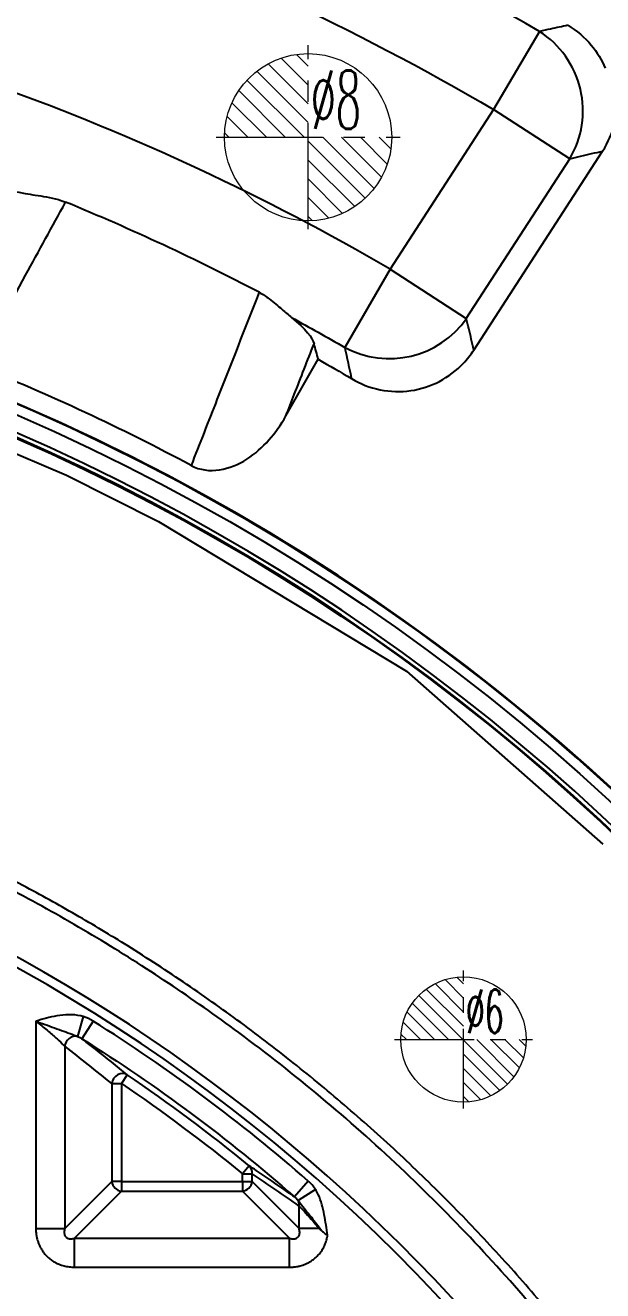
# Model space of a CAD drawing. Header units: millimetres. Extents: x 2595 to 3308, y 1499 to 1823.
# Drawn here: x 3188 to 3215.7, y 1719.5 to 1780 of the extents above; entities that cross this region are included whole.
import ezdxf
from ezdxf.enums import TextEntityAlignment as Align
from ezdxf.lldxf.tags import DXFTag

# ---------------------------------------------------------------- set-up
doc = ezdxf.new("R2010")
doc.units = ezdxf.units.MM
doc.linetypes.add('CENTER', pattern=[2, 1.25, -0.25, 0.25, -0.25])
doc.layers.add('5', color=7, linetype='Continuous', true_color=0xffffff)
doc.layers.add('epin', color=13, linetype='Continuous', lineweight=9)
doc.styles.add('TXT05', font='txt.shx', dxfattribs={"width": 0.5, "bigfont": 'gbcbig.shx'})
tags = doc.linetypes.add('DASHED', pattern=[25.72, 12.86, -12.86]).pattern_tags.tags
tags[6:7] = [DXFTag(74, 4), DXFTag(75, 0), DXFTag(340, '0'), DXFTag(46, 0.0), DXFTag(50, 0.0), DXFTag(44, 0.0), DXFTag(45, 0.0)]
tags[4:5] = [DXFTag(74, 4), DXFTag(75, 0), DXFTag(340, '0'), DXFTag(46, 0.0), DXFTag(50, 0.0), DXFTag(44, 0.0), DXFTag(45, 0.0)]

# ---------------------------------------------------------------- blocks, each defined once
blk = doc.blocks.new('epin_ejp_6')
at = {"layer": 'epin'}
h = blk.add_hatch(dxfattribs=at)
h.set_pattern_fill('_ANSI31', color=123, scale=0.15, angle=90, style=0)
h.set_pattern_definition([(135, (-2656.51364, 153.2396), (-0.336759605, -0.336759605), [])])
h.paths.add_polyline_path([(0, 3, 0.414214), (-3, 0), (0, 0)])
h.paths.add_polyline_path([(3, 0), (0, 0), (0, -3, 0.414214)])
at = {"layer": 'epin', "color": 1, "linetype": 'CENTER', "ltscale": 3.048}
for p, q in [((0, -3.3), (0, 3.3)), ((-3.3, 0), (3.3, 0))]:
    blk.add_line(p, q, dxfattribs=at)
at = {"layer": 'epin'}
blk.add_circle((0, 0), 3, dxfattribs=at)
at = {"layer": 'epin', "color": 6, "style": 'TXT05', "width": 0.5}
blk.add_text('%%c6', height=2.1, dxfattribs=at).set_placement((0.12, 0.3))
blk = doc.blocks.new('epin_ejp_8')
at = {"layer": 'epin'}
h = blk.add_hatch(dxfattribs=at)
h.set_pattern_fill('_ANSI31', color=123, scale=0.2, angle=90, style=0)
h.set_pattern_definition([(135, (-1273.52655, 1170.3432), (-0.4490128, -0.4490128), [])])
h.paths.add_polyline_path([(0, 4, 0.414214), (-4, 0), (0, 0)])
h.paths.add_polyline_path([(4, 0), (0, 0), (0, -4, 0.414214)])
at = {"layer": 'epin', "color": 1, "linetype": 'CENTER', "ltscale": 4.064}
for p, q in [((0, -4.4), (0, 4.4)), ((-4.4, 0), (4.4, 0))]:
    blk.add_line(p, q, dxfattribs=at)
at = {"layer": 'epin'}
blk.add_circle((0, 0), 4, dxfattribs=at)
at = {"layer": 'epin', "color": 6, "style": 'TXT05', "width": 0.5}
blk.add_text('%%c8', height=2.8, dxfattribs=at).set_placement((1.327, 1.8), align=Align.MIDDLE)

msp = doc.modelspace()

# ---------------------------------------------------------------- linework, layer by layer
at = {"layer": '5', "color": 7, "linetype": 'Continuous'}
for p, q in [((3212.637, 1779.735), (3210.446, 1775.997)), ((3210.446, 1775.997), (3205.502, 1768.359)), ((3214.083, 1773.643), (3210.446, 1775.997)), ((3209.497, 1764.492), (3215.66, 1774.013)), ((3209.139, 1766.004), (3214.083, 1773.643)), ((3205.502, 1768.359), (3203.323, 1764.613)), ((3205.502, 1768.359), (3209.139, 1766.004)), ((3200.507, 1761.334), (3202.058, 1764.047)), ((3180.924, 1762.383), (3190.014, 1758.503)), ((3190.014, 1758.503), (3194.414, 1756.278)), ((3194.414, 1756.278), (3206.27, 1749.12)), ((3206.27, 1749.12), (3215.664, 1740.847)), ((3190.811, 1732.594), (3190.534, 1731.647)), ((3188.546, 1732.37), (3188.546, 1722.449)), ((3191.288, 1732.379), (3190.753, 1731.528)), ((3189.933, 1731.173), (3189.933, 1722.449)), ((3192.92, 1729.802), (3192.638, 1729.386)), ((3192.176, 1729.386), (3192.176, 1724.693)), ((3192.176, 1729.386), (3192.638, 1729.386)), ((3192.638, 1729.386), (3192.638, 1724.693)), ((3198.751, 1725.455), (3198.433, 1725.066)), ((3189.933, 1722.449), (3192.176, 1724.693)), ((3192.638, 1724.693), (3192.176, 1724.693)), ((3192.638, 1724.693), (3198.433, 1724.693)), ((3192.638, 1724.693), (3192.638, 1724.23)), ((3198.433, 1724.693), (3198.433, 1725.066)), ((3198.433, 1725.066), (3198.895, 1725.066)), ((3198.433, 1724.693), (3198.433, 1724.23)), ((3198.433, 1724.693), (3198.895, 1724.693)), ((3198.895, 1724.693), (3198.895, 1725.066)), ((3201.139, 1722.449), (3198.895, 1724.693)), ((3201.577, 1724.723), (3200.916, 1723.967)), ((3190.395, 1721.987), (3192.638, 1724.23)), ((3192.638, 1724.23), (3198.433, 1724.23)), ((3200.677, 1721.987), (3198.433, 1724.23)), ((3201.924, 1724.321), (3201.092, 1723.789)), ((3201.139, 1722.449), (3201.139, 1723.524)), ((3188.546, 1722.449), (3189.933, 1722.449)), ((3190.395, 1721.987), (3200.677, 1721.987)), ((3200.677, 1720.601), (3200.677, 1721.987)), ((3190.395, 1720.601), (3200.677, 1720.601))]:
    msp.add_line(p, q, dxfattribs=at)
for centre, radius, start, end in [((3147.991, 1669.469), 127.82, 59.61792, 70.38208), ((3147.991, 1669.469), 114.397, 59.81924, 70.18076), ((3148.002, 1669.494), 100.547, 306.63636, 233.36364), ((3148.002, 1669.494), 99.282, 307.04882, 79.04876), ((3148.002, 1669.494), 99.081, 307.09253, 78.95021), ((3148.002, 1669.494), 101.52, 61.80212, 68.19788), ((3148.002, 1663.458), 81.732, 15.12421, 74.87579), ((3148.002, 1663.458), 82.176, 15.12421, 68.56261), ((3148.002, 1663.458), 81.386, 48.83127, 57.8694), ((3148.002, 1663.458), 80.119, 50.69718, 55.90033), ((3148.002, 1669.494), 98.032, 307.23998, 37.69458), ((3162.086, 1673.518), 47.654, 55.00616, 82.53283)]:
    msp.add_arc(centre, radius, start, end, dxfattribs=at)
at = {"layer": '5', "color": 7, "linetype": 'Continuous', "extrusion": (0, 0, -1)}
for centre, radius, start, end in [((-3147.991, 1669.469), 123.487, 109.61792, 120.38208), ((-3148.002, 1669.494), 100.07, 313.95835, 233.17746), ((-3148.002, 1669.494), 99.038, 101.06, 232.89885), ((-3147.991, 1669.469), 110.064, 118.66067, 120.18076), ((-3147.991, 1669.469), 108.942, 119.75517, 120.72179), ((-3148.002, 1663.458), 80.382, 122.1306, 131.16873), ((-3148.002, 1663.458), 79.617, 124.09967, 129.30282)]:
    msp.add_arc(centre, radius, start, end, dxfattribs=at)
at = {"layer": '5', "color": 7, "linetype": 'DASHED'}
for radius, start, end in [(100.573, 306.62661, 226.18317), (100.572, 306.62578, 226.19708)]:
    msp.add_arc((3148.002, 1669.494), radius, start, end, dxfattribs=at)
at = {"layer": '5', "color": 7, "linetype": 'Continuous'}
for centre, major_axis, ratio, start_param, end_param in [((3210.446, 1775.997), (1.016, -4.281), 0.968977, 0.779052, 2.36254), ((3205.502, 1768.359), (-4.279, -1.024), 0.971583, 0.823637, 2.317956), ((3190.395, 1731.173), (0.307, 0.399), 0.879061, 0.416933, 2.165799), ((3137.009, 1663.458), (86.346, 0), 0.992534, 0.877712, 0.911029), ((3192.638, 1729.386), (0.32, 0.388), 0.873673, 0.107782, 2.19495), ((3198.433, 1725.066), (0.277, 0.42), 0.889007, 5.243635, 6.168638), ((3192.638, 1724.693), (-0.356, 0.356), 0.854588, 0.863645, 2.277948), ((3198.433, 1724.693), (-0.356, -0.356), 0.854588, 0.863645, 2.277948), ((3157.56, 1663.458), (74.576, 0), 0.992534, 0.946713, 0.983307), ((3200.677, 1723.524), (0.292, 0.409), 0.884248, 5.275996, 5.857042)]:
    msp.add_ellipse(centre, major_axis=major_axis, ratio=ratio, start_param=start_param, end_param=end_param, dxfattribs=at)
for points, knots in [([(3213.996, 1780.03), (3213.722, 1779.971), (3213.447, 1779.912), (3212.994, 1779.813), (3212.816, 1779.774), (3212.637, 1779.735)], [0, 0, 0, 0, 0.607075, 0.607075, 1, 1, 1, 1]), ([(3213.996, 1780.03), (3214.416, 1779.779), (3214.8, 1779.454), (3215.391, 1778.75), (3215.62, 1778.375), (3215.786, 1777.98)], [0, 0, 0, 0, 0.532835, 0.532835, 1, 1, 1, 1]), ([(3215.66, 1774.013), (3215.926, 1774.424), (3216.126, 1774.886), (3216.359, 1775.837), (3216.394, 1776.34), (3216.324, 1777.008), (3216.294, 1777.187), (3216.252, 1777.363)], [0, 0, 0, 0, 0.422126, 0.422126, 0.844795, 0.844795, 1, 1, 1, 1]), ([(3214.083, 1773.643), (3214.258, 1773.684), (3214.432, 1773.725), (3214.958, 1773.849), (3215.309, 1773.931), (3215.66, 1774.013)], [0, 0, 0, 0, 0.331188, 0.331188, 1, 1, 1, 1]), ([(3188.042, 1771.987), (3188.341, 1771.928), (3188.682, 1771.885), (3189.238, 1771.785), (3189.431, 1771.745), (3189.739, 1771.655), (3189.853, 1771.616), (3189.964, 1771.57)], [0, 0, 0, 0, 0.569755, 0.569755, 0.84315, 0.84315, 1, 1, 1, 1]), ([(3185.707, 1763.752), (3186.49, 1765.191), (3187.274, 1766.631), (3188.693, 1769.237), (3189.329, 1770.403), (3189.964, 1771.57)], [0, 0, 0, 0, 0.5522, 0.5522, 1, 1, 1, 1]), ([(3199.225, 1767.252), (3198.553, 1765.54), (3197.882, 1763.829), (3196.798, 1761.067), (3196.385, 1760.016), (3195.972, 1758.965)], [0, 0, 0, 0, 0.619614, 0.619614, 1, 1, 1, 1]), ([(3199.225, 1767.252), (3199.397, 1767.161), (3199.562, 1767.053), (3199.936, 1766.777), (3200.133, 1766.602), (3200.479, 1766.3), (3200.632, 1766.166), (3200.78, 1766.047)], [0, 0, 0, 0, 0.256166, 0.256166, 0.648658, 0.648658, 1, 1, 1, 1]), ([(3209.497, 1764.492), (3209.417, 1764.834), (3209.337, 1765.175), (3209.217, 1765.679), (3209.178, 1765.842), (3209.139, 1766.004)], [0, 0, 0, 0, 0.676624, 0.676624, 1, 1, 1, 1]), ([(3200.507, 1761.334), (3200.642, 1761.679), (3200.776, 1762.025), (3201.226, 1763.177), (3201.54, 1763.983), (3201.855, 1764.79)], [0, 0, 0, 0, 0.299814, 0.299814, 1, 1, 1, 1]), ([(3203.323, 1764.613), (3203.358, 1764.453), (3203.393, 1764.292), (3203.501, 1763.795), (3203.574, 1763.459), (3203.646, 1763.122)], [0, 0, 0, 0, 0.323379, 0.323379, 1, 1, 1, 1]), ([(3203.646, 1763.122), (3204.066, 1762.872), (3204.534, 1762.69), (3205.492, 1762.495), (3205.995, 1762.479), (3206.955, 1762.616), (3207.427, 1762.768), (3208.278, 1763.212), (3208.67, 1763.51), (3208.999, 1763.858), (3209.184, 1764.053), (3209.351, 1764.266), (3209.497, 1764.492)], [0, 0, 0, 0, 0.221652, 0.221652, 0.443556, 0.443556, 0.66204, 0.66204, 0.879228, 0.879228, 0.879228, 1, 1, 1, 1]), ([(3195.972, 1758.965), (3196.811, 1758.516), (3197.853, 1758.757), (3199.427, 1759.779), (3200.04, 1760.516), (3200.507, 1761.334)], [0, 0, 0, 0, 0.5, 0.5, 1, 1, 1, 1]), ([(3230.453, 1682.282), (3230.048, 1683.96), (3229.263, 1687.217), (3227.705, 1692.041), (3225.917, 1696.684), (3223.134, 1702.783), (3219.007, 1710.051), (3213.023, 1718.163), (3207.254, 1724.297), (3202.234, 1728.756), (3198.519, 1731.681), (3194.927, 1734.206), (3191.489, 1736.384), (3187.982, 1738.373), (3184.423, 1740.188), (3181.996, 1741.25), (3180.788, 1741.778)], [0, 0, 0, 0, 0.06434, 0.124807, 0.188791, 0.249681, 0.374568, 0.499516, 0.624521, 0.687626, 0.749634, 0.800654, 0.851201, 0.901275, 0.950875, 1, 1, 1, 1]), ([(3230.886, 1682.375), (3230.774, 1682.868), (3230.587, 1683.69), (3230.181, 1685.324), (3229.655, 1687.273), (3228.925, 1689.69), (3228.123, 1692.085), (3227.25, 1694.456), (3225.992, 1697.581), (3224.595, 1700.649), (3223.064, 1703.65), (3221.848, 1705.867), (3220.567, 1708.046), (3219.221, 1710.187), (3217.813, 1712.287), (3216.342, 1714.344), (3214.81, 1716.357), (3213.042, 1718.542), (3211.383, 1720.453), (3209.858, 1722.106), (3208.301, 1723.729), (3206.696, 1725.305), (3205.045, 1726.833), (3203.363, 1728.328), (3201.206, 1730.133), (3198.533, 1732.195), (3195.779, 1734.149), (3193.085, 1735.905), (3190.465, 1737.478), (3188.215, 1738.726), (3186.217, 1739.762), (3184.485, 1740.61), (3182.734, 1741.421), (3181.551, 1741.928), (3180.959, 1742.182)], [0, 0, 0, 0, 0.018742, 0.031225, 0.062408, 0.093591, 0.124793, 0.156008, 0.187226, 0.249657, 0.280882, 0.312113, 0.343347, 0.374585, 0.405827, 0.437072, 0.46832, 0.499572, 0.541246, 0.562086, 0.582927, 0.624613, 0.645459, 0.666306, 0.708004, 0.749705, 0.79141, 0.833124, 0.868888, 0.904646, 0.928473, 0.952296, 0.976132, 1, 1, 1, 1]), ([(3190.811, 1732.594), (3190.772, 1732.605), (3190.733, 1732.615), (3190.323, 1732.709), (3189.928, 1732.69), (3189.553, 1732.627), (3189.214, 1732.57), (3188.881, 1732.477), (3188.551, 1732.371), (3188.549, 1732.371), (3188.546, 1732.37)], [0, 0, 0, 0, 0.051899, 0.051899, 0.550536, 0.550536, 0.550536, 0.996685, 0.996685, 1, 1, 1, 1]), ([(3188.546, 1732.37), (3188.55, 1732.369), (3188.553, 1732.368), (3188.622, 1732.344), (3188.688, 1732.321), (3189.067, 1732.188), (3189.378, 1732.075), (3189.954, 1731.865), (3190.219, 1731.777), (3190.495, 1731.664), (3190.514, 1731.655), (3190.534, 1731.647)], [0, 0, 0, 0, 0.004192, 0.004192, 0.094538, 0.094538, 0.529732, 0.529732, 0.966738, 0.966738, 1, 1, 1, 1]), ([(3188.546, 1732.37), (3188.619, 1732.313), (3188.691, 1732.256), (3188.937, 1732.058), (3189.11, 1731.915), (3189.407, 1731.661), (3189.539, 1731.545), (3189.764, 1731.339), (3189.862, 1731.245), (3189.933, 1731.173)], [0, 0, 0, 0, 0.128826, 0.128826, 0.448094, 0.448094, 0.726799, 0.726799, 1, 1, 1, 1]), ([(3192.92, 1729.802), (3192.793, 1729.906), (3192.667, 1730.009), (3192.033, 1730.525), (3191.525, 1730.929), (3190.929, 1731.392), (3190.841, 1731.46), (3190.753, 1731.528)], [0, 0, 0, 0, 0.175763, 0.175763, 0.878845, 0.878845, 1, 1, 1, 1]), ([(3200.916, 1723.967), (3200.819, 1724.036), (3200.721, 1724.106), (3200.111, 1724.536), (3199.598, 1724.889), (3198.973, 1725.308), (3198.862, 1725.381), (3198.751, 1725.455)], [0, 0, 0, 0, 0.13537, 0.13537, 0.846931, 0.846931, 1, 1, 1, 1]), ([(3202.5, 1722.124), (3202.454, 1722.453), (3202.408, 1722.782), (3202.281, 1723.439), (3202.201, 1723.773), (3202.018, 1724.162), (3201.974, 1724.243), (3201.924, 1724.321)], [0, 0, 0, 0, 0.435368, 0.435368, 0.879729, 0.879729, 1, 1, 1, 1]), ([(3201.092, 1723.789), (3201.126, 1723.75), (3201.158, 1723.71), (3201.357, 1723.459), (3201.535, 1723.233), (3201.888, 1722.782), (3202.057, 1722.563), (3202.224, 1722.342)], [0, 0, 0, 0, 0.093474, 0.093474, 0.585125, 0.585125, 1, 1, 1, 1]), ([(3201.139, 1723.524), (3201.205, 1723.461), (3201.294, 1723.369), (3201.491, 1723.157), (3201.602, 1723.034), (3201.842, 1722.76), (3201.974, 1722.606), (3202.105, 1722.449)], [0, 0, 0, 0, 0.313756, 0.313756, 0.638339, 0.638339, 1, 1, 1, 1]), ([(3188.546, 1722.449), (3188.548, 1722.378), (3188.552, 1722.259), (3188.576, 1722.09), (3188.607, 1721.947), (3188.649, 1721.805), (3188.703, 1721.664), (3188.774, 1721.519), (3188.865, 1721.371), (3188.977, 1721.223), (3189.113, 1721.08), (3189.274, 1720.947), (3189.459, 1720.829), (3189.667, 1720.731), (3189.895, 1720.658), (3190.139, 1720.61), (3190.308, 1720.604), (3190.395, 1720.601)], [0, 0, 0, 0, 0.072851, 0.122845, 0.174858, 0.223041, 0.274463, 0.329748, 0.38903, 0.452408, 0.51978, 0.591113, 0.666185, 0.744828, 0.826536, 0.911136, 1, 1, 1, 1]), ([(3189.933, 1722.449), (3189.927, 1722.425), (3189.912, 1722.37), (3189.903, 1722.297), (3189.904, 1722.235), (3189.91, 1722.177), (3189.931, 1722.103), (3189.981, 1722.035), (3190.038, 1721.995), (3190.092, 1721.972), (3190.156, 1721.959), (3190.262, 1721.955), (3190.339, 1721.974), (3190.395, 1721.987)], [0, 0, 0, 0, 0.093419, 0.212052, 0.262993, 0.313654, 0.413883, 0.514736, 0.570157, 0.632578, 0.705029, 0.789605, 1, 1, 1, 1]), ([(3200.677, 1721.987), (3200.701, 1721.981), (3200.756, 1721.966), (3200.828, 1721.958), (3200.891, 1721.958), (3200.949, 1721.964), (3201.023, 1721.985), (3201.091, 1722.035), (3201.131, 1722.092), (3201.154, 1722.147), (3201.167, 1722.211), (3201.171, 1722.316), (3201.152, 1722.394), (3201.139, 1722.449)], [0, 0, 0, 0, 0.093419, 0.212052, 0.262993, 0.313654, 0.413883, 0.514736, 0.570157, 0.632578, 0.705029, 0.789605, 1, 1, 1, 1]), ([(3202.105, 1722.449), (3202.14, 1722.419), (3202.181, 1722.383), (3202.219, 1722.346), (3202.224, 1722.342)], [0, 0, 0, 0, 0.876754, 1, 1, 1, 1]), ([(3202.224, 1722.342), (3202.246, 1722.322), (3202.289, 1722.283), (3202.346, 1722.237), (3202.392, 1722.201), (3202.428, 1722.174), (3202.464, 1722.149), (3202.488, 1722.132), (3202.5, 1722.124)], [0, 0, 0, 0, 0.249256, 0.500045, 0.626772, 0.752818, 0.877451, 1, 1, 1, 1]), ([(3200.677, 1720.601), (3200.747, 1720.603), (3200.867, 1720.606), (3201.036, 1720.63), (3201.179, 1720.661), (3201.321, 1720.703), (3201.462, 1720.758), (3201.607, 1720.829), (3201.755, 1720.919), (3201.903, 1721.031), (3202.046, 1721.167), (3202.179, 1721.328), (3202.297, 1721.513), (3202.394, 1721.721), (3202.452, 1721.897), (3202.476, 1722.001), (3202.482, 1722.028)], [0, 0, 0, 0, 0.085211, 0.143687, 0.204523, 0.260881, 0.321027, 0.385691, 0.455031, 0.529161, 0.607963, 0.691398, 0.779207, 0.871191, 0.966762, 1, 1, 1, 1])]:
    msp.add_open_spline(points, degree=3, knots=knots, dxfattribs=at)
for points in [[(3186.388, 1772.002), (3186.662, 1772.128), (3187.174, 1772.158), (3188.042, 1771.987)], [(3199.225, 1767.252), (3196.205, 1768.834), (3193.117, 1770.274), (3189.964, 1771.57)], [(3200.78, 1766.047), (3201.468, 1765.493), (3201.775, 1765.08), (3201.855, 1764.79)], [(3202.058, 1764.047), (3201.99, 1764.295), (3201.923, 1764.543), (3201.855, 1764.79)], [(3191.288, 1732.379), (3191.14, 1732.471), (3190.978, 1732.545), (3190.811, 1732.594)], [(3190.534, 1731.647), (3190.611, 1731.614), (3190.685, 1731.574), (3190.753, 1731.528)], [(3201.924, 1724.321), (3201.829, 1724.47), (3201.711, 1724.607), (3201.577, 1724.723)], [(3200.916, 1723.967), (3200.98, 1723.914), (3201.04, 1723.855), (3201.092, 1723.789)], [(3202.105, 1722.449), (3201.679, 1722.449), (3201.303, 1722.449), (3201.139, 1722.449)], [(3190.395, 1720.601), (3190.395, 1721.154), (3190.395, 1721.769), (3190.395, 1721.987)], [(3202.482, 1722.028), (3202.488, 1722.06), (3202.494, 1722.092), (3202.5, 1722.124)]]:
    msp.add_open_spline(points, degree=3, dxfattribs=at)

# ---------------------------------------------------------------- block references
at = {"layer": 'epin'}
for name, p in [('epin_ejp_8', (3201.571, 1774.675)), ('epin_ejp_6', (3209.001, 1731.494))]:
    msp.add_blockref(name, p, dxfattribs=at)

doc.saveas('drawing.dxf')
